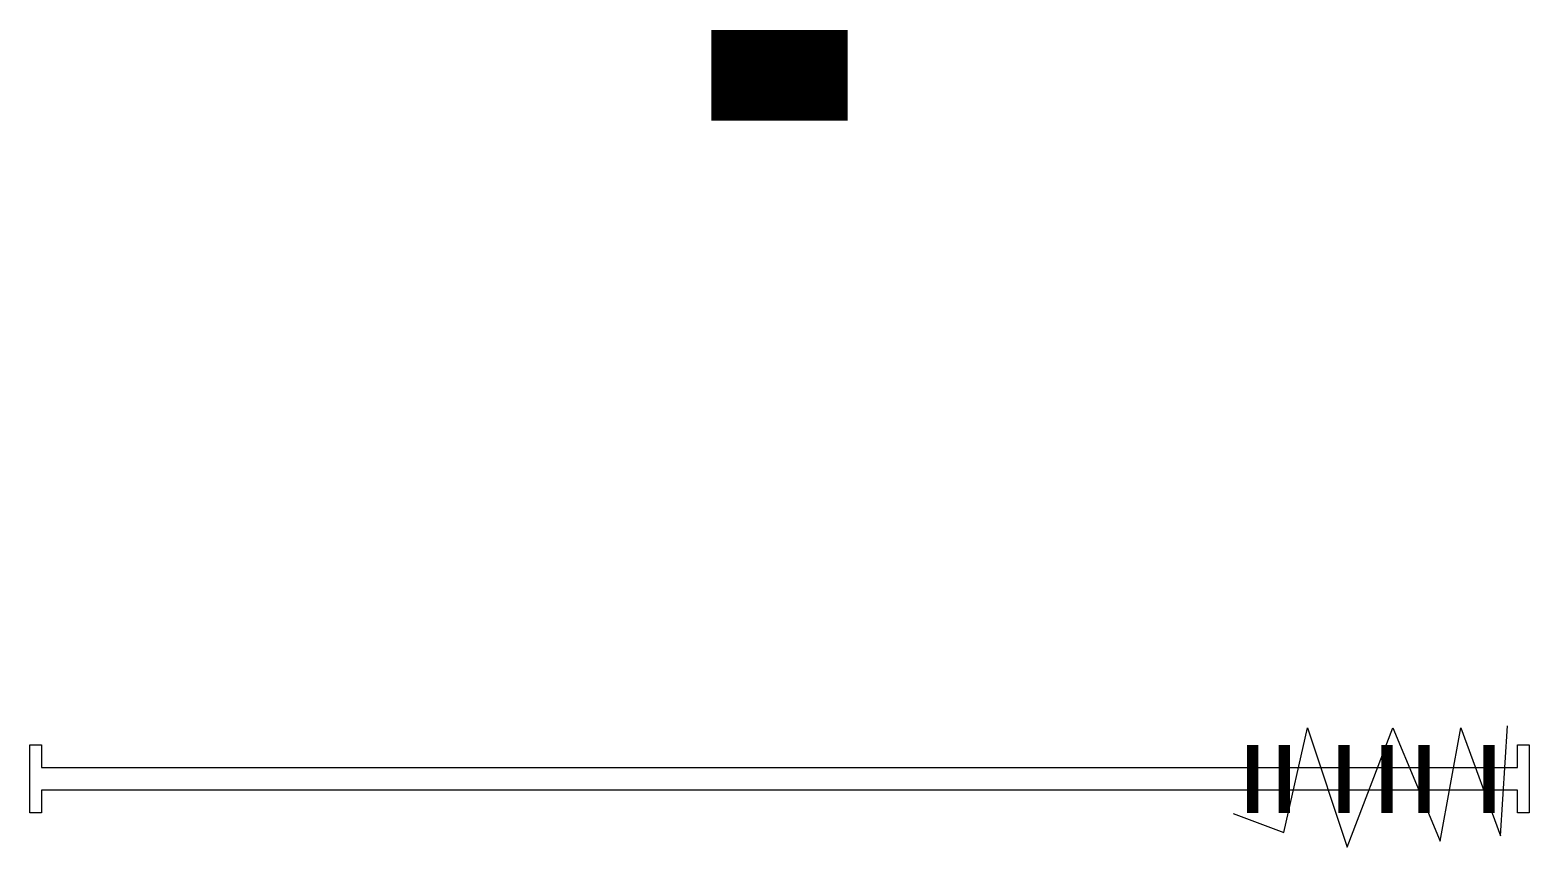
# Model space of a CAD drawing. Extents: x 0 to 66, y -3 to 33.
import ezdxf

# ---------------------------------------------------------------- set-up
doc = ezdxf.new("R2010")
doc.units = 0
doc.layers.get('0').update_dxf_attribs({"linetype": 'CONTINUOUS'})

msp = doc.modelspace()

# ---------------------------------------------------------------- linework, layer by layer
at = {"color": 0}
for p, q in [((0, -1.5), (0, 1.5)), ((0, 1.5), (0.5, 1.5)), ((0.5, 1.5), (0.5, 0.5)), ((65.5, 0.5), (65.5, 1.5)), ((65.5, 1.5), (66, 1.5)), ((66, 1.5), (66, -1.5)), ((0.5, 0.5), (65.5, 0.5)), ((65.5, -0.5), (0.5, -0.5)), ((0.5, -0.5), (0.5, -1.5)), ((65.5, -1.5), (65.5, -0.5)), ((0.5, -1.5), (0, -1.5)), ((66, -1.5), (65.5, -1.5))]:
    msp.add_line(p, q, dxfattribs=at)
for points, const_width in [([(30, 31), (36, 31)], 4), ([(53.827, 1.5), (53.827, -1.5)], 0.5), ([(55.224, 1.5), (55.224, -1.5)], 0.5), ([(57.856, 1.5), (57.856, -1.5)], 0.5), ([(59.75, 1.5), (59.75, -1.5)], 0.5), ([(61.382, 1.5), (61.382, -1.5)], 0.5), ([(64.243, 1.5), (64.243, -1.5)], 0.5)]:
    msp.add_lwpolyline(points, dxfattribs=dict(at, const_width=const_width))
msp.add_lwpolyline([(52.98, -1.527), (55.205, -2.359), (56.25, 2.25), (58, -3), (60, 2.25), (62.084, -2.741), (63, 2.25), (64.75, -2.5), (65.051, 2.341)], dxfattribs=at)

doc.saveas('drawing.dxf')
